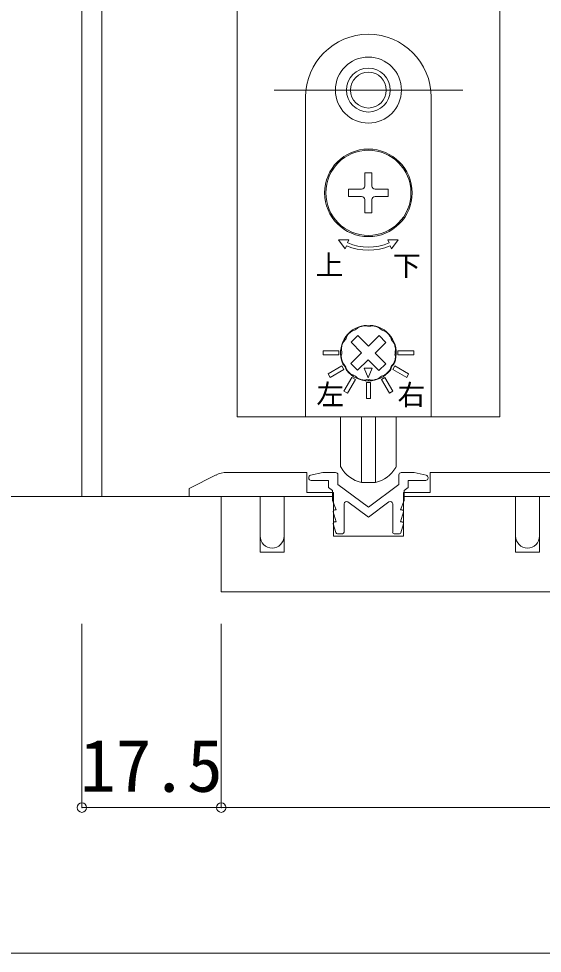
# Model space of a CAD drawing. Units: millimetres on the paper, enlarged 10 times, with parts at other scales. Extents: x -2000 to 2000, y -1385 to 1385.
# Drawn here: x -1088.5 to -869.2, y -67.5 to 323.6 of the extents above; entities that cross this region are included whole.
import ezdxf
from ezdxf.enums import TextEntityAlignment as Align

# ---------------------------------------------------------------- set-up
doc = ezdxf.new("R2010")
doc.units = ezdxf.units.MM
doc.header["$LTSCALE"] = 10
doc.header["$PDMODE"] = 32
doc.header["$PDSIZE"] = 4
doc.linetypes.add('USER1', pattern=[19.05, 12.7, -6.35])
for name, color, linetype, lineweight in [('1-0_H-SYM', 7, 'Continuous', 20), ('1-1_0', 7, 'Continuous', 20), ('2-0_18', 7, 'Continuous', 18)]:
    doc.layers.add(name, color=color, linetype=linetype, lineweight=lineweight)
doc.styles.add('ＭＳ ゴシック', font='')
doc.styles.get('ＭＳ ゴシック').set_extended_font_data('MS Gothic')

msp = doc.modelspace()

# ---------------------------------------------------------------- linework, layer by layer
at = {"layer": '1-0_H-SYM'}
msp.add_line((380, -67.5), (-1950, -67.5), dxfattribs=at)
at = {"layer": '1-1_0'}
msp.add_lwpolyline([(380, -67.5), (-1950, -67.5), (-1950, 1335)], dxfattribs=at)
at = {"layer": '2-0_18', "lineweight": 20}
for p, q in [((-1062, 575.35), (-1062, 123.68)), ((-1053.67, 575.35), (-1053.67, 123.68)), ((-997, 575.35), (-997, 157.02)), ((-887, 575.35), (-887, 157.02)), ((-997, 157.02), (-887, 157.02)), ((-1001.31, 133.68), (-967.83, 133.68)), ((-961.11, 133.66), (-966.22, 132.53)), ((-960.89, 133.68), (-955.78, 133.68)), ((-923.11, 133.68), (-928.22, 133.68)), ((-922.89, 133.66), (-917.78, 132.53)), ((-916.16, 133.68), (-842.56, 133.68)), ((-967, 131.35), (-967, 131.55)), ((-966, 130.35), (-962.56, 130.35)), ((-962.56, 130.35), (-958.67, 130.35)), ((-954.78, 132.68), (-954.78, 128.68)), ((-929.22, 132.68), (-929.22, 128.68)), ((-921.45, 130.35), (-925.33, 130.35)), ((-925.33, 127.43), (-925.33, 130.35)), ((-918, 130.35), (-921.45, 130.35)), ((-917, 131.55), (-917, 131.35)), ((-958.67, 127.43), (-957, 126.18)), ((-957, 122.14), (-957, 126.18)), ((-954.78, 128.68), (-942, 119.1)), ((-942, 119.1), (-929.22, 128.68)), ((-925.33, 127.43), (-927, 126.18)), ((-927, 122.14), (-927, 126.18)), ((-957, 123.68), (-1062, 123.68)), ((-1003.67, 123.68), (-1017, 123.68)), ((-987.33, 123.68), (-1003.67, 123.68)), ((-1003.67, 83.68), (-1003.67, 123.68)), ((-987.33, 123.68), (-987.33, 100.35)), ((-956.67, 123.68), (-977.33, 123.68)), ((-956.96, 121.91), (-955.51, 118.05)), ((-942, 114.93), (-950.57, 121.36)), ((-942, 114.93), (-933.43, 121.36)), ((-927.04, 121.91), (-928.5, 118.02)), ((-927.33, 123.68), (-880.33, 123.68)), ((-875.33, 123.68), (-927.33, 123.68)), ((-823.67, 123.68), (-927, 123.68)), ((-870.33, 123.68), (-870.33, 100.35)), ((-854, 123.68), (-870.33, 123.68)), ((-956.07, 118.05), (-955.51, 118.05)), ((-952.17, 108.72), (-952.17, 120.56)), ((-931.83, 108.68), (-931.83, 120.56)), ((-927.9, 118.02), (-928.5, 118.02)), ((-956.71, 117.19), (-955.47, 113.05)), ((-927.26, 117.16), (-928.5, 113.02)), ((-955.61, 108.53), (-956.71, 112.19)), ((-956.07, 113.05), (-955.47, 113.05)), ((-927.9, 113.02), (-928.5, 113.02)), ((-928.36, 108.49), (-927.26, 112.16)), ((-954.97, 108.05), (-952.83, 108.05)), ((-929, 108.02), (-931.17, 108.02)), ((-808.67, 83.68), (-1003.67, 83.68))]:
    msp.add_line(p, q, dxfattribs=at)
at = {"layer": '2-0_18', "color": 2, "linetype": 'USER1'}
msp.add_line((-981.5, 293.68), (-902.5, 293.68), dxfattribs=at)
at = {"layer": '2-0_18'}
for p, q in [((-968.33, 290.68), (-968.33, 157.02)), ((-915.67, 157.02), (-915.67, 290.68)), ((-940.5, 259.02), (-943.5, 259.02)), ((-943.5, 253.52), (-943.5, 259.02)), ((-940.5, 253.52), (-940.5, 259.02)), ((-933.67, 252.18), (-939.17, 252.18)), ((-933.67, 252.18), (-933.67, 249.18)), ((-944.83, 249.18), (-950.33, 249.18)), ((-943.5, 242.35), (-943.5, 247.85)), ((-940.5, 242.35), (-940.5, 247.85)), ((-933.67, 249.18), (-939.17, 249.18)), ((-940.5, 242.35), (-943.5, 242.35)), ((-944.83, 183.72), (-949.25, 188.25)), ((-941.97, 186.51), (-937.43, 190.94)), ((-949.36, 179.3), (-944.83, 183.72)), ((-946.57, 176.43), (-942.04, 180.86)), ((-937.61, 176.32), (-942.04, 180.86)), ((-946.57, 176.43), (-949.36, 179.3)), ((-934.75, 179.12), (-937.61, 176.32)), ((-968.33, 157.02), (-915.67, 157.02)), ((-953.67, 136.57), (-953.67, 157.02)), ((-944.92, 157.02), (-944.92, 129.51)), ((-939.08, 157.02), (-939.08, 129.51)), ((-930.33, 157.02), (-930.33, 136.57)), ((-944.92, 129.51), (-939.08, 129.51))]:
    msp.add_line(p, q, dxfattribs=at)
at = {"layer": '2-0_18', "color": 4, "lineweight": 9}
for p, q in [((-1062, 123.68), (-1413.87, 123.68)), ((-1062, 70.35), (-1062, -6.53)), ((-1003.63, 70.35), (-1003.63, -6.53)), ((-1003.63, 70.35), (-1003.63, -6.53)), ((-1062, -6.53), (-1003.63, -6.53)), ((-1003.63, -6.53), (-613.7, -6.53))]:
    msp.add_line(p, q, dxfattribs=at)
at = {"layer": '2-0_18'}
for points in [[(-944.83, 252.18), (-950.33, 252.18), (-950.33, 249.18)], [(-950.68, 229.74), (-950.17, 230.98), (-954.49, 230.98), (-951.7, 227.28), (-951.19, 228.51)], [(-932.82, 228.51), (-932.31, 227.28), (-929.51, 230.98), (-933.84, 230.98), (-933.33, 229.74)], [(-941.97, 186.51), (-946.39, 191.05), (-949.25, 188.25)], [(-934.75, 179.12), (-939.17, 183.65), (-934.64, 188.07), (-937.43, 190.94)]]:
    msp.add_lwpolyline(points, dxfattribs=at)
for points in [[(-961, 182.85), (-954.33, 182.85), (-954.33, 184.52), (-961, 184.52)], [(-923, 184.52), (-929.67, 184.52), (-929.67, 182.85), (-923, 182.85)], [(-958.04, 173.46), (-952.27, 176.8), (-953.1, 178.24), (-958.87, 174.91)], [(-942.13, 173.35), (-940.41, 177.33), (-943.75, 177.37)], [(-925.13, 174.91), (-930.9, 178.24), (-931.74, 176.8), (-925.96, 173.46)], [(-950.78, 166.81), (-947.45, 172.59), (-948.89, 173.42), (-952.22, 167.65)], [(-931.78, 167.65), (-935.11, 173.42), (-936.56, 172.59), (-933.22, 166.81)], [(-941.17, 171.35), (-942.83, 171.35), (-942.83, 164.68), (-941.17, 164.68)]]:
    msp.add_lwpolyline(points, close=True, dxfattribs=at)
at = {"layer": '2-0_18', "lineweight": 20}
for points in [[(-967.83, 133.68), (-967.83, 125.35), (-956.67, 125.35), (-956.67, 107.02), (-927.33, 107.02), (-927.33, 125.35)], [(-927.3, 125.35), (-916.16, 125.35), (-916.16, 133.68)], [(-1017, 123.68), (-1017, 127.02), (-1005.78, 132.63)], [(-958.67, 127.43), (-958.67, 129.11), (-958.67, 130.35)], [(-977.33, 123.68), (-977.33, 100.35), (-987.33, 100.35)], [(-925.33, 123.68), (-912, 123.68), (-895.67, 123.68)], [(-880.33, 123.68), (-880.33, 100.35), (-870.33, 100.35)]]:
    msp.add_lwpolyline(points, dxfattribs=at)
at = {"layer": '2-0_18'}
for centre, radius in [((-942, 293.68), 13.83), ((-942, 293.68), 9.17), ((-942, 293.68), 7.5), ((-942, 250.68), 18.33), ((-942, 250.68), 17.83)]:
    msp.add_circle(centre, radius, dxfattribs=at)
for centre, radius, start, end in [((-942, 290.68), 26.33, 0, 180), ((-944.83, 253.52), 1.33, 270, 360), ((-939.17, 253.52), 1.33, 180, 270), ((-944.83, 247.85), 1.33, 360, 90), ((-939.17, 247.85), 1.33, 90, 180), ((-942, 250.68), 24, 247.5, 292.5), ((-942, 250.68), 22.67, 247.5, 292.5), ((-942, 183.68), 11.67, 98.903, 201.097), ((-942, 183.68), 11.5, 130.4243, 138.1743), ((-947.3, 189.9), 3.33, 99.8787, 130.4243), ((-942, 183.68), 11.17, 116.9003, 121.6983), ((-944.55, 191.44), 3.33, 108.1743, 138.72), ((-942, 183.68), 11.5, 100.4243, 108.1743), ((-943.48, 191.72), 3.33, 69.8787, 100.4243), ((-943.45, 192.91), 2.33, 72.6114, 98.903), ((-942, 197.52), 2.5, 252.6114, 287.3886), ((-942, 183.68), 11.17, 86.9003, 91.6983), ((-940.33, 191.68), 3.33, 78.1743, 108.72), ((-940.56, 192.91), 2.33, 81.097, 107.3886), ((-942, 183.68), 11.67, 338.903, 81.097), ((-942, 183.68), 11.5, 70.4243, 78.1743), ((-939.26, 191.38), 3.33, 39.8787, 70.4243), ((-942, 183.68), 11.17, 56.9003, 61.6983), ((-936.56, 189.77), 3.33, 48.1743, 78.72), ((-942, 183.68), 11.5, 40.4243, 48.1743), ((-949.7, 186.42), 3.33, 129.8787, 160.4243), ((-942, 183.68), 11.17, 146.9003, 151.6983), ((-948.09, 189.13), 3.33, 138.1743, 168.72), ((-935.78, 188.98), 3.33, 9.8787, 40.4243), ((-942, 183.68), 11.17, 26.9003, 31.6983), ((-934.24, 186.23), 3.33, 18.1743, 48.72), ((-949.99, 185.36), 3.33, 168.1743, 198.72), ((-942, 183.68), 11.5, 160.4243, 168.1743), ((-942, 183.68), 11.17, 176.9003, 181.6983), ((-942, 183.68), 11.5, 10.4243, 18.1743), ((-942, 183.68), 11.17, 356.9003, 1.6983), ((-933.97, 185.16), 3.33, 339.8787, 10.4243), ((-950.03, 182.21), 3.33, 159.8787, 190.4243), ((-942, 183.68), 11.5, 190.4243, 198.1743), ((-949.76, 181.14), 3.33, 198.1743, 228.72), ((-942, 183.68), 11.5, 340.4243, 348.1743), ((-934.01, 182.01), 3.33, 348.1743, 18.72), ((-950.71, 180.33), 2.33, 201.097, 227.3886), ((-953.98, 176.77), 2.5, 12.6114, 47.3886), ((-942, 183.68), 11.17, 206.9003, 211.6983), ((-949.26, 177.82), 2.33, 192.6114, 218.903), ((-948.22, 178.39), 3.33, 189.8787, 220.4243), ((-942, 183.68), 11.67, 218.903, 321.097), ((-942, 183.68), 11.5, 220.4243, 228.1743), ((-942, 183.68), 11.5, 310.4243, 318.1743), ((-935.92, 178.24), 3.33, 318.1743, 348.72), ((-934.74, 177.82), 2.33, 321.097, 347.3886), ((-942, 183.68), 11.17, 326.9003, 331.6983), ((-930.02, 176.77), 2.5, 132.6114, 167.3886), ((-934.31, 180.95), 3.33, 309.8787, 340.4243), ((-933.29, 180.33), 2.33, 312.6114, 338.903), ((-947.45, 177.6), 3.33, 228.1743, 258.72), ((-942, 183.68), 11.17, 236.9003, 241.6983), ((-944.74, 175.99), 3.33, 219.8787, 250.4243), ((-942, 183.68), 11.5, 250.4243, 258.1743), ((-943.67, 175.69), 3.33, 258.1743, 288.72), ((-942, 183.68), 11.17, 266.9003, 271.6983), ((-940.52, 175.65), 3.33, 249.8787, 280.4243), ((-942, 183.68), 11.5, 280.4243, 288.1743), ((-939.45, 175.93), 3.33, 288.1743, 318.72), ((-942, 183.68), 11.17, 296.9003, 301.6983), ((-936.71, 177.47), 3.33, 279.8787, 310.4243), ((-952, 136.57), 1.67, 180, 210.5607), ((-941.96, 142.51), 13.33, 210.5607, 257.1614), ((-942.05, 142.51), 13.33, 282.8386, 329.4393), ((-932, 136.57), 1.67, 329.4393, 360)]:
    msp.add_arc(centre, radius, start, end, dxfattribs=at)
at = {"layer": '2-0_18', "lineweight": 20}
for centre, radius, start, end in [((-1001.31, 123.68), 10, 90, 116.565), ((-960.89, 132.68), 1, 90, 102.5288), ((-960.89, 132.68), 1, 90, 102.5288), ((-960.89, 132.68), 1, 90, 102.5288), ((-960.89, 132.68), 1, 90, 102.5288), ((-955.78, 132.68), 1, 0, 90), ((-928.22, 132.68), 1, 90, 180), ((-923.11, 132.68), 1, 77.4712, 90), ((-966, 131.55), 1, 102.5288, 180), ((-966, 131.35), 1, 180, 270), ((-918, 131.35), 1, 270, 0), ((-918, 131.55), 1, 0, 77.4712), ((-956.33, 122.14), 0.667, 180, 200.556), ((-956.33, 122.14), 0.667, 180, 200.556), ((-956.33, 122.14), 0.667, 180, 200.556), ((-956.33, 122.14), 0.667, 180, 200.556), ((-951.17, 120.56), 1, 53.1301, 180), ((-932.83, 120.56), 1, 0, 126.8699), ((-927.67, 122.14), 0.667, 339.4439, 0), ((-927.67, 122.14), 0.667, 339.4439, 0), ((-927.67, 122.14), 0.667, 339.4439, 0), ((-956.07, 117.38), 0.667, 90, 196.6992), ((-927.9, 117.35), 0.667, 343.3008, 90), ((-956.07, 112.38), 0.667, 90, 196.6992), ((-927.9, 112.35), 0.667, 343.3008, 90), ((-982.33, 107.02), 5, 180, 0), ((-954.97, 108.72), 0.667, 196.6992, 270), ((-952.83, 108.72), 0.667, 270, 0), ((-931.17, 108.68), 0.667, 180, 270), ((-929, 108.68), 0.667, 270, 343.3008), ((-875.33, 107.02), 5, 180, 0)]:
    msp.add_arc(centre, radius, start, end, dxfattribs=at)
at = {"layer": '2-0_18', "color": 4}
for p in [(-1062, -6.53), (-1003.63, -6.53)]:
    msp.add_point(p, dxfattribs=at)

# ---------------------------------------------------------------- texts
at = {"layer": '2-0_18', "style": 'ＭＳ ゴシック'}
for s, height, p in [('上', 8.55, (-964.08, 213.63)), ('下', 8.55, (-931.76, 213.37)), ('左', 8.55, (-963.77, 159.45)), ('右', 8.55, (-929.79, 159.36)), ('17.5', 21.99, (-1062.82, -6.53))]:
    msp.add_text(s, height=height, dxfattribs=at).set_placement(p, align=Align.BOTTOM_LEFT)

doc.saveas('drawing.dxf')
